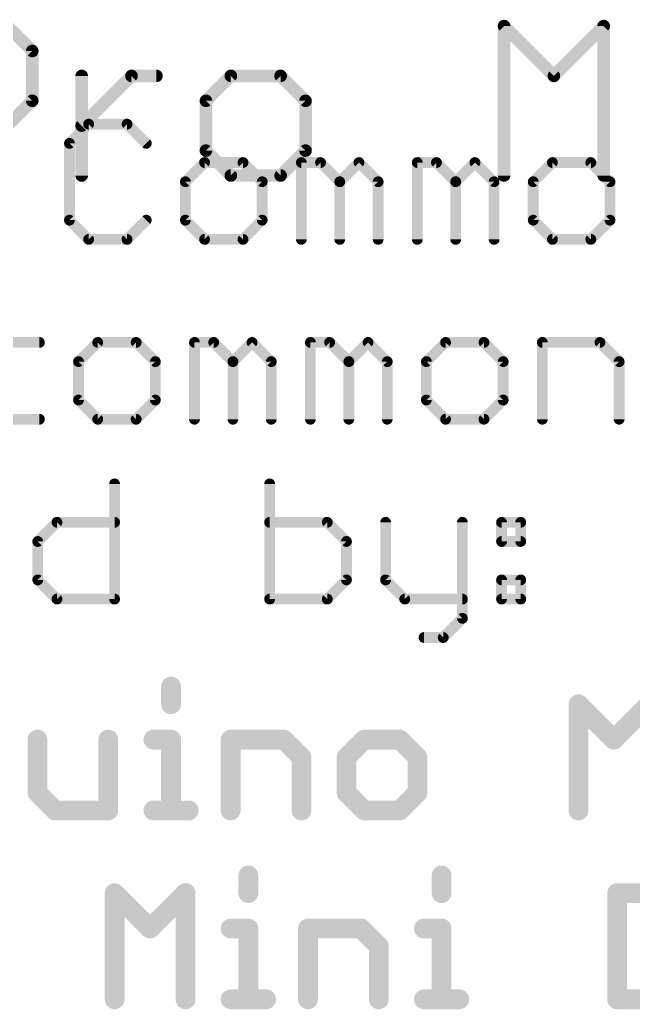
# Model space of a CAD drawing. Extents: x -32 to 75, y -15 to 35.
# Drawn here: x 9.99 to 18.66, y -14.61 to -0.63 of the extents above; entities that cross this region are included whole.
import ezdxf

# ---------------------------------------------------------------- set-up
doc = ezdxf.new("R2010")
doc.units = 0
doc.layers.add('27', color=253, linetype='CONTINUOUS')
doc.layers.add('51', color=53, linetype='CONTINUOUS')

msp = doc.modelspace()

# ---------------------------------------------------------------- linework, layer by layer
at = {"layer": '27', "const_width": 0.1778}
for points in [[(9.8188, -0.7221), (10.1705, -1.0738)], [(16.8326, -2.8321), (16.8326, -0.7221)], [(16.8326, -0.7221), (17.536, -1.4254)], [(17.536, -1.4254), (18.2393, -0.7221)], [(18.2393, -0.7221), (18.2393, -2.8321)], [(10.1705, -1.0738), (10.1705, -1.7771)], [(10.8687, -2.8321), (10.8687, -1.4254)], [(10.8687, -2.1288), (11.572, -1.4254)], [(11.572, -1.4254), (11.9237, -1.4254)], [(12.9745, -1.4254), (12.6228, -1.7771)], [(13.6778, -1.4254), (12.9745, -1.4254)], [(14.0295, -1.7771), (13.6778, -1.4254)], [(10.1705, -1.7771), (9.8188, -2.1288)], [(12.6228, -1.7771), (12.6228, -2.4804)], [(14.0295, -2.4804), (14.0295, -1.7771)], [(12.6228, -2.4804), (12.9745, -2.8321)], [(13.6778, -2.8321), (14.0295, -2.4804)], [(12.9745, -2.8321), (13.6778, -2.8321)]]:
    msp.add_lwpolyline(points, dxfattribs=at)
at = {"layer": '27', "const_width": 0.0889}
for points in [[(16.8771, -0.7221, 1), (16.7882, -0.7221)], [(16.8641, -0.6907, 1), (16.8012, -0.7535)], [(18.2838, -0.7221, 1), (18.1949, -0.7221)], [(18.2707, -0.7535, 1), (18.2079, -0.6907)], [(10.2149, -1.0738, 1), (10.126, -1.0738)], [(10.139, -1.1052, 1), (10.2019, -1.0423)], [(10.9132, -1.4254, 1), (10.8243, -1.4254)], [(11.572, -1.381, 1), (11.572, -1.4699)], [(11.6035, -1.4569, 1), (11.5406, -1.394)], [(11.9237, -1.4699, 1), (11.9237, -1.381)], [(12.9745, -1.381, 1), (12.9745, -1.4699)], [(13.0059, -1.4569, 1), (12.943, -1.394)], [(13.7092, -1.394, 1), (13.6464, -1.4569)], [(13.6778, -1.4699, 1), (13.6778, -1.381)], [(17.5045, -1.394, 1), (17.5674, -1.4569)], [(17.5045, -1.4569, 1), (17.5674, -1.394)], [(10.126, -1.7771, 1), (10.2149, -1.7771)], [(10.2019, -1.8085, 1), (10.139, -1.7457)], [(12.5914, -1.7457, 1), (12.6542, -1.8085)], [(12.6673, -1.7771, 1), (12.5784, -1.7771)], [(14.0739, -1.7771, 1), (13.985, -1.7771)], [(13.998, -1.8085, 1), (14.0609, -1.7457)], [(10.8373, -2.0973, 1), (10.9001, -2.1602)], [(12.6542, -2.449, 1), (12.5914, -2.5119)], [(12.5784, -2.4804, 1), (12.6673, -2.4804)], [(13.985, -2.4804, 1), (14.0739, -2.4804)], [(14.0609, -2.5119, 1), (13.998, -2.449)], [(10.8243, -2.8321, 1), (10.9132, -2.8321)], [(12.9745, -2.7877, 1), (12.9745, -2.8765)], [(12.943, -2.8635, 1), (13.0059, -2.8007)], [(13.6464, -2.8007, 1), (13.7092, -2.8635)], [(13.6778, -2.8765, 1), (13.6778, -2.7877)], [(16.7882, -2.8321, 1), (16.8771, -2.8321)], [(18.1949, -2.8321, 1), (18.2838, -2.8321)]]:
    msp.add_lwpolyline(points, format="xyb", dxfattribs=at)
at = {"layer": '51'}
for points, const_width in [([(10.967, -2.1068), (10.6959, -2.378)], 0.1524), ([(11.5094, -2.1068), (10.967, -2.1068)], 0.1524), ([(11.7805, -2.378), (11.5094, -2.1068)], 0.1524), ([(10.6959, -2.378), (10.6959, -3.4626)], 0.1524), ([(12.6042, -2.6491), (12.333, -2.9203)], 0.1524), ([(13.1465, -2.6491), (12.6042, -2.6491)], 0.1524), ([(13.4177, -2.9203), (13.1465, -2.6491)], 0.1524), ([(13.9702, -3.7338), (13.9702, -2.6491)], 0.1524), ([(13.9702, -2.6491), (14.2413, -2.6491)], 0.1524), ([(14.2413, -2.6491), (14.5125, -2.9203)], 0.1524), ([(14.5125, -2.9203), (14.7837, -2.6491)], 0.1524), ([(14.7837, -2.6491), (15.0548, -2.9203)], 0.1524), ([(15.6073, -3.7338), (15.6073, -2.6491)], 0.1524), ([(15.6073, -2.6491), (15.8785, -2.6491)], 0.1524), ([(15.8785, -2.6491), (16.1497, -2.9203)], 0.1524), ([(16.1497, -2.9203), (16.4208, -2.6491)], 0.1524), ([(16.4208, -2.6491), (16.692, -2.9203)], 0.1524), ([(17.5156, -2.6491), (17.2445, -2.9203)], 0.1524), ([(18.058, -2.6491), (17.5156, -2.6491)], 0.1524), ([(18.3291, -2.9203), (18.058, -2.6491)], 0.1524), ([(12.333, -2.9203), (12.333, -3.4626)], 0.1524), ([(13.4177, -3.4626), (13.4177, -2.9203)], 0.1524), ([(14.5125, -2.9203), (14.5125, -3.7338)], 0.1524), ([(15.0548, -2.9203), (15.0548, -3.7338)], 0.1524), ([(16.1497, -2.9203), (16.1497, -3.7338)], 0.1524), ([(16.692, -2.9203), (16.692, -3.7338)], 0.1524), ([(17.2445, -2.9203), (17.2445, -3.4626)], 0.1524), ([(18.3291, -3.4626), (18.3291, -2.9203)], 0.1524), ([(10.6959, -3.4626), (10.967, -3.7338)], 0.1524), ([(11.5094, -3.7338), (11.7805, -3.4626)], 0.1524), ([(12.333, -3.4626), (12.6042, -3.7338)], 0.1524), ([(13.1465, -3.7338), (13.4177, -3.4626)], 0.1524), ([(17.2445, -3.4626), (17.5156, -3.7338)], 0.1524), ([(18.058, -3.7338), (18.3291, -3.4626)], 0.1524), ([(10.967, -3.7338), (11.5094, -3.7338)], 0.1524), ([(12.6042, -3.7338), (13.1465, -3.7338)], 0.1524), ([(17.5156, -3.7338), (18.058, -3.7338)], 0.1524), ([(10.2718, -5.1891), (9.4583, -5.1891)], 0.1524), ([(11.0954, -5.1891), (10.8243, -5.4603)], 0.1524), ([(11.6378, -5.1891), (11.0954, -5.1891)], 0.1524), ([(11.9089, -5.4603), (11.6378, -5.1891)], 0.1524), ([(12.4614, -6.2738), (12.4614, -5.1891)], 0.1524), ([(12.4614, -5.1891), (12.7326, -5.1891)], 0.1524), ([(12.7326, -5.1891), (13.0038, -5.4603)], 0.1524), ([(13.0038, -5.4603), (13.2749, -5.1891)], 0.1524), ([(13.2749, -5.1891), (13.5461, -5.4603)], 0.1524), ([(14.0986, -6.2738), (14.0986, -5.1891)], 0.1524), ([(14.0986, -5.1891), (14.3697, -5.1891)], 0.1524), ([(14.3697, -5.1891), (14.6409, -5.4603)], 0.1524), ([(14.6409, -5.4603), (14.9121, -5.1891)], 0.1524), ([(14.9121, -5.1891), (15.1832, -5.4603)], 0.1524), ([(16.0069, -5.1891), (15.7357, -5.4603)], 0.1524), ([(16.5492, -5.1891), (16.0069, -5.1891)], 0.1524), ([(16.8204, -5.4603), (16.5492, -5.1891)], 0.1524), ([(17.3729, -6.2738), (17.3729, -5.1891)], 0.1524), ([(17.3729, -5.1891), (18.1864, -5.1891)], 0.1524), ([(18.1864, -5.1891), (18.4576, -5.4603)], 0.1524), ([(10.8243, -5.4603), (10.8243, -6.0026)], 0.1524), ([(11.9089, -6.0026), (11.9089, -5.4603)], 0.1524), ([(13.0038, -5.4603), (13.0038, -6.2738)], 0.1524), ([(13.5461, -5.4603), (13.5461, -6.2738)], 0.1524), ([(14.6409, -5.4603), (14.6409, -6.2738)], 0.1524), ([(15.1832, -5.4603), (15.1832, -6.2738)], 0.1524), ([(15.7357, -5.4603), (15.7357, -6.0026)], 0.1524), ([(16.8204, -6.0026), (16.8204, -5.4603)], 0.1524), ([(18.4576, -5.4603), (18.4576, -6.2738)], 0.1524), ([(10.8243, -6.0026), (11.0954, -6.2738)], 0.1524), ([(11.6378, -6.2738), (11.9089, -6.0026)], 0.1524), ([(15.7357, -6.0026), (16.0069, -6.2738)], 0.1524), ([(16.5492, -6.2738), (16.8204, -6.0026)], 0.1524), ([(9.4583, -6.2738), (10.2718, -6.2738)], 0.1524), ([(11.0954, -6.2738), (11.6378, -6.2738)], 0.1524), ([(16.0069, -6.2738), (16.5492, -6.2738)], 0.1524), ([(11.3331, -7.1868), (11.3331, -8.8138)], 0.1524), ([(13.5228, -7.1868), (13.5228, -8.8138)], 0.1524), ([(10.2485, -8.0003), (10.5196, -7.7291)], 0.1524), ([(10.5196, -7.7291), (11.3331, -7.7291)], 0.1524), ([(14.3363, -7.7291), (13.5228, -7.7291)], 0.1524), ([(14.6074, -8.0003), (14.3363, -7.7291)], 0.1524), ([(15.1599, -7.7291), (15.1599, -8.5426)], 0.1524), ([(16.2446, -7.7291), (16.2446, -9.085)], 0.1524), ([(16.7971, -7.7291), (17.0682, -7.7291)], 0.1524), ([(16.7971, -8.0003), (16.7971, -7.7291)], 0.1524), ([(17.0682, -7.7291), (17.0682, -8.0003)], 0.1524), ([(10.2485, -8.5426), (10.2485, -8.0003)], 0.1524), ([(14.6074, -8.5426), (14.6074, -8.0003)], 0.1524), ([(17.0682, -8.0003), (16.7971, -8.0003)], 0.1524), ([(10.5196, -8.8138), (10.2485, -8.5426)], 0.1524), ([(14.3363, -8.8138), (14.6074, -8.5426)], 0.1524), ([(15.1599, -8.5426), (15.4311, -8.8138)], 0.1524), ([(16.7971, -8.5426), (17.0682, -8.5426)], 0.1524), ([(16.7971, -8.8138), (16.7971, -8.5426)], 0.1524), ([(17.0682, -8.5426), (17.0682, -8.8138)], 0.1524), ([(11.3331, -8.8138), (10.5196, -8.8138)], 0.1524), ([(13.5228, -8.8138), (14.3363, -8.8138)], 0.1524), ([(15.4311, -8.8138), (16.2446, -8.8138)], 0.1524), ([(17.0682, -8.8138), (16.7971, -8.8138)], 0.1524), ([(16.2446, -9.085), (15.9734, -9.3561)], 0.1524), ([(15.9734, -9.3561), (15.7023, -9.3561)], 0.1524), ([(12.1305, -10.0484), (12.1305, -10.2984)], 0.2794), ([(17.8835, -11.7983), (17.8835, -10.2984)], 0.2794), ([(17.8835, -10.2984), (18.3834, -10.7984)], 0.2794), ([(18.3834, -10.7984), (18.8834, -10.2984)], 0.2794), ([(10.2434, -10.7984), (10.2434, -11.5483)], 0.2794), ([(11.2433, -11.7983), (11.2433, -10.7984)], 0.2794), ([(11.8806, -10.7984), (12.1305, -10.7984)], 0.2794), ([(12.1305, -10.7984), (12.1305, -11.7983)], 0.2794), ([(12.972, -11.7983), (12.972, -10.7984)], 0.2794), ([(12.972, -10.7984), (13.7219, -10.7984)], 0.2794), ([(13.7219, -10.7984), (13.9719, -11.0484)], 0.2794), ([(14.8591, -10.7984), (14.6091, -11.0484)], 0.2794), ([(15.3591, -10.7984), (14.8591, -10.7984)], 0.2794), ([(15.6091, -11.0484), (15.3591, -10.7984)], 0.2794), ([(13.9719, -11.0484), (13.9719, -11.7983)], 0.2794), ([(14.6091, -11.0484), (14.6091, -11.5483)], 0.2794), ([(15.6091, -11.5483), (15.6091, -11.0484)], 0.2794), ([(10.2434, -11.5483), (10.4934, -11.7983)], 0.2794), ([(14.6091, -11.5483), (14.8591, -11.7983)], 0.2794), ([(15.3591, -11.7983), (15.6091, -11.5483)], 0.2794), ([(10.4934, -11.7983), (11.2433, -11.7983)], 0.2794), ([(11.8806, -11.7983), (12.3805, -11.7983)], 0.2794), ([(14.8591, -11.7983), (15.3591, -11.7983)], 0.2794), ([(13.222, -12.7154), (13.222, -12.9654)], 0.2794), ([(15.9506, -12.7154), (15.9506, -12.9654)], 0.2794), ([(11.3348, -14.4653), (11.3348, -12.9654)], 0.2794), ([(11.3348, -12.9654), (11.8348, -13.4654)], 0.2794), ([(11.8348, -13.4654), (12.3348, -12.9654)], 0.2794), ([(12.3348, -12.9654), (12.3348, -14.4653)], 0.2794), ([(18.4292, -12.9654), (18.4292, -14.4653)], 0.2794), ([(19.1791, -12.9654), (18.4292, -12.9654)], 0.2794), ([(12.972, -13.4654), (13.222, -13.4654)], 0.2794), ([(13.222, -13.4654), (13.222, -14.4653)], 0.2794), ([(14.0634, -14.4653), (14.0634, -13.4654)], 0.2794), ([(14.0634, -13.4654), (14.8134, -13.4654)], 0.2794), ([(14.8134, -13.4654), (15.0633, -13.7154)], 0.2794), ([(15.7006, -13.4654), (15.9506, -13.4654)], 0.2794), ([(15.9506, -13.4654), (15.9506, -14.4653)], 0.2794), ([(15.0633, -13.7154), (15.0633, -14.4653)], 0.2794), ([(12.972, -14.4653), (13.4719, -14.4653)], 0.2794), ([(15.7006, -14.4653), (16.2005, -14.4653)], 0.2794), ([(18.4292, -14.4653), (19.1791, -14.4653)], 0.2794)]:
    msp.add_lwpolyline(points, dxfattribs=dict(at, const_width=const_width))
for points, const_width in [([(10.967, -2.0687, 1), (10.967, -2.1449)], 0.0762), ([(10.994, -2.1338, 1), (10.9401, -2.0799)], 0.0762), ([(11.5363, -2.0799, 1), (11.4824, -2.1338)], 0.0762), ([(11.5094, -2.1449, 1), (11.5094, -2.0687)], 0.0762), ([(10.6689, -2.351, 1), (10.7228, -2.4049)], 0.0762), ([(10.734, -2.378, 1), (10.6578, -2.378)], 0.0762), ([(11.7536, -2.4049, 1), (11.8075, -2.351)], 0.0762), ([(12.6042, -2.611, 1), (12.6042, -2.6872)], 0.0762), ([(12.6311, -2.6761, 1), (12.5772, -2.6222)], 0.0762), ([(13.1735, -2.6222, 1), (13.1196, -2.6761)], 0.0762), ([(13.1465, -2.6872, 1), (13.1465, -2.611)], 0.0762), ([(14.0083, -2.6491, 1), (13.9321, -2.6491)], 0.0762), ([(13.9702, -2.611, 1), (13.9702, -2.6872)], 0.0762), ([(14.2683, -2.6222, 1), (14.2144, -2.6761)], 0.0762), ([(14.2413, -2.6872, 1), (14.2413, -2.611)], 0.0762), ([(14.8106, -2.6222, 1), (14.7567, -2.6761)], 0.0762), ([(14.8106, -2.6761, 1), (14.7567, -2.6222)], 0.0762), ([(15.6454, -2.6491, 1), (15.5692, -2.6491)], 0.0762), ([(15.6073, -2.611, 1), (15.6073, -2.6872)], 0.0762), ([(15.9054, -2.6222, 1), (15.8515, -2.6761)], 0.0762), ([(15.8785, -2.6872, 1), (15.8785, -2.611)], 0.0762), ([(16.4478, -2.6222, 1), (16.3939, -2.6761)], 0.0762), ([(16.4478, -2.6761, 1), (16.3939, -2.6222)], 0.0762), ([(17.5156, -2.611, 1), (17.5156, -2.6872)], 0.0762), ([(17.5426, -2.6761, 1), (17.4887, -2.6222)], 0.0762), ([(18.0849, -2.6222, 1), (18.031, -2.6761)], 0.0762), ([(18.058, -2.6872, 1), (18.058, -2.611)], 0.0762), ([(12.3711, -2.9203, 1), (12.2949, -2.9203)], 0.0762), ([(12.3061, -2.8934, 1), (12.36, -2.9472)], 0.0762), ([(13.4558, -2.9203, 1), (13.3796, -2.9203)], 0.0762), ([(13.3907, -2.9472, 1), (13.4446, -2.8934)], 0.0762), ([(14.5506, -2.9203, 1), (14.4744, -2.9203)], 0.0762), ([(14.4856, -2.8934, 1), (14.5394, -2.9472)], 0.0762), ([(14.4856, -2.9472, 1), (14.5394, -2.8934)], 0.0762), ([(15.0929, -2.9203, 1), (15.0167, -2.9203)], 0.0762), ([(15.0279, -2.9472, 1), (15.0818, -2.8934)], 0.0762), ([(16.1878, -2.9203, 1), (16.1116, -2.9203)], 0.0762), ([(16.1227, -2.8934, 1), (16.1766, -2.9472)], 0.0762), ([(16.1227, -2.9472, 1), (16.1766, -2.8934)], 0.0762), ([(16.7301, -2.9203, 1), (16.6539, -2.9203)], 0.0762), ([(16.665, -2.9472, 1), (16.7189, -2.8934)], 0.0762), ([(17.2826, -2.9203, 1), (17.2064, -2.9203)], 0.0762), ([(17.2175, -2.8934, 1), (17.2714, -2.9472)], 0.0762), ([(18.3672, -2.9203, 1), (18.291, -2.9203)], 0.0762), ([(18.3022, -2.9472, 1), (18.3561, -2.8934)], 0.0762), ([(10.7228, -3.4357, 1), (10.6689, -3.4896)], 0.0762), ([(10.6578, -3.4626, 1), (10.734, -3.4626)], 0.0762), ([(11.8075, -3.4896, 1), (11.7536, -3.4357)], 0.0762), ([(12.36, -3.4357, 1), (12.3061, -3.4896)], 0.0762), ([(12.2949, -3.4626, 1), (12.3711, -3.4626)], 0.0762), ([(13.3796, -3.4626, 1), (13.4558, -3.4626)], 0.0762), ([(13.4446, -3.4896, 1), (13.3907, -3.4357)], 0.0762), ([(17.2714, -3.4357, 1), (17.2175, -3.4896)], 0.0762), ([(17.2064, -3.4626, 1), (17.2826, -3.4626)], 0.0762), ([(18.291, -3.4626, 1), (18.3672, -3.4626)], 0.0762), ([(18.3561, -3.4896, 1), (18.3022, -3.4357)], 0.0762), ([(10.967, -3.6957, 1), (10.967, -3.7719)], 0.0762), ([(10.9401, -3.7607, 1), (10.994, -3.7069)], 0.0762), ([(11.4824, -3.7069, 1), (11.5363, -3.7607)], 0.0762), ([(11.5094, -3.7719, 1), (11.5094, -3.6957)], 0.0762), ([(12.6042, -3.6957, 1), (12.6042, -3.7719)], 0.0762), ([(12.5772, -3.7607, 1), (12.6311, -3.7069)], 0.0762), ([(13.1196, -3.7069, 1), (13.1734, -3.7607)], 0.0762), ([(13.1465, -3.7719, 1), (13.1465, -3.6957)], 0.0762), ([(13.9321, -3.7338, 1), (14.0083, -3.7338)], 0.0762), ([(14.4744, -3.7338, 1), (14.5506, -3.7338)], 0.0762), ([(15.0167, -3.7338, 1), (15.0929, -3.7338)], 0.0762), ([(15.5692, -3.7338, 1), (15.6454, -3.7338)], 0.0762), ([(16.1116, -3.7338, 1), (16.1878, -3.7338)], 0.0762), ([(16.6539, -3.7338, 1), (16.7301, -3.7338)], 0.0762), ([(17.5156, -3.6957, 1), (17.5156, -3.7719)], 0.0762), ([(17.4887, -3.7607, 1), (17.5426, -3.7069)], 0.0762), ([(18.031, -3.7069, 1), (18.0849, -3.7607)], 0.0762), ([(18.058, -3.7719, 1), (18.058, -3.6957)], 0.0762), ([(10.2718, -5.2272, 1), (10.2718, -5.151)], 0.0762), ([(11.0954, -5.151, 1), (11.0954, -5.2272)], 0.0762), ([(11.1224, -5.2161, 1), (11.0685, -5.1622)], 0.0762), ([(11.6647, -5.1622, 1), (11.6108, -5.2161)], 0.0762), ([(11.6378, -5.2272, 1), (11.6378, -5.151)], 0.0762), ([(12.4995, -5.1891, 1), (12.4233, -5.1891)], 0.0762), ([(12.4614, -5.151, 1), (12.4614, -5.2272)], 0.0762), ([(12.7595, -5.1622, 1), (12.7056, -5.2161)], 0.0762), ([(12.7326, -5.2272, 1), (12.7326, -5.151)], 0.0762), ([(13.3019, -5.1622, 1), (13.248, -5.2161)], 0.0762), ([(13.3019, -5.2161, 1), (13.248, -5.1622)], 0.0762), ([(14.1367, -5.1891, 1), (14.0605, -5.1891)], 0.0762), ([(14.0986, -5.151, 1), (14.0986, -5.2272)], 0.0762), ([(14.3967, -5.1622, 1), (14.3428, -5.2161)], 0.0762), ([(14.3697, -5.2272, 1), (14.3697, -5.151)], 0.0762), ([(14.939, -5.1622, 1), (14.8851, -5.2161)], 0.0762), ([(14.939, -5.2161, 1), (14.8851, -5.1622)], 0.0762), ([(16.0069, -5.151, 1), (16.0069, -5.2272)], 0.0762), ([(16.0338, -5.2161, 1), (15.98, -5.1622)], 0.0762), ([(16.5762, -5.1622, 1), (16.5223, -5.2161)], 0.0762), ([(16.5492, -5.2272, 1), (16.5492, -5.151)], 0.0762), ([(17.411, -5.1891, 1), (17.3348, -5.1891)], 0.0762), ([(17.3729, -5.151, 1), (17.3729, -5.2272)], 0.0762), ([(18.2133, -5.1622, 1), (18.1594, -5.2161)], 0.0762), ([(18.1864, -5.2272, 1), (18.1864, -5.151)], 0.0762), ([(10.8624, -5.4603, 1), (10.7862, -5.4603)], 0.0762), ([(10.7973, -5.4334, 1), (10.8512, -5.4872)], 0.0762), ([(11.947, -5.4603, 1), (11.8708, -5.4603)], 0.0762), ([(11.882, -5.4872, 1), (11.9359, -5.4334)], 0.0762), ([(13.0419, -5.4603, 1), (12.9657, -5.4603)], 0.0762), ([(12.9768, -5.4334, 1), (13.0307, -5.4872)], 0.0762), ([(12.9768, -5.4872, 1), (13.0307, -5.4334)], 0.0762), ([(13.5842, -5.4603, 1), (13.508, -5.4603)], 0.0762), ([(13.5191, -5.4872, 1), (13.573, -5.4334)], 0.0762), ([(14.679, -5.4603, 1), (14.6028, -5.4603)], 0.0762), ([(14.614, -5.4334, 1), (14.6678, -5.4872)], 0.0762), ([(14.614, -5.4872, 1), (14.6678, -5.4334)], 0.0762), ([(15.2213, -5.4603, 1), (15.1451, -5.4603)], 0.0762), ([(15.1563, -5.4872, 1), (15.2102, -5.4334)], 0.0762), ([(15.7738, -5.4603, 1), (15.6976, -5.4603)], 0.0762), ([(15.7088, -5.4334, 1), (15.7627, -5.4872)], 0.0762), ([(16.8585, -5.4603, 1), (16.7823, -5.4603)], 0.0762), ([(16.7935, -5.4872, 1), (16.8473, -5.4334)], 0.0762), ([(18.4957, -5.4603, 1), (18.4195, -5.4603)], 0.0762), ([(18.4306, -5.4872, 1), (18.4845, -5.4334)], 0.0762), ([(10.8512, -5.9757, 1), (10.7973, -6.0296)], 0.0762), ([(10.7862, -6.0026, 1), (10.8624, -6.0026)], 0.0762), ([(11.8708, -6.0026, 1), (11.947, -6.0026)], 0.0762), ([(11.9359, -6.0296, 1), (11.882, -5.9757)], 0.0762), ([(15.7627, -5.9757, 1), (15.7088, -6.0296)], 0.0762), ([(15.6976, -6.0026, 1), (15.7738, -6.0026)], 0.0762), ([(16.7823, -6.0026, 1), (16.8585, -6.0026)], 0.0762), ([(16.8473, -6.0296, 1), (16.7935, -5.9757)], 0.0762), ([(10.2718, -6.3119, 1), (10.2718, -6.2357)], 0.0762), ([(11.0954, -6.2357, 1), (11.0954, -6.3119)], 0.0762), ([(11.0685, -6.3007, 1), (11.1224, -6.2469)], 0.0762), ([(11.6108, -6.2469, 1), (11.6647, -6.3007)], 0.0762), ([(11.6378, -6.3119, 1), (11.6378, -6.2357)], 0.0762), ([(12.4233, -6.2738, 1), (12.4995, -6.2738)], 0.0762), ([(12.9657, -6.2738, 1), (13.0419, -6.2738)], 0.0762), ([(13.508, -6.2738, 1), (13.5842, -6.2738)], 0.0762), ([(14.0605, -6.2738, 1), (14.1367, -6.2738)], 0.0762), ([(14.6028, -6.2738, 1), (14.679, -6.2738)], 0.0762), ([(15.1451, -6.2738, 1), (15.2213, -6.2738)], 0.0762), ([(16.0069, -6.2357, 1), (16.0069, -6.3119)], 0.0762), ([(15.98, -6.3007, 1), (16.0338, -6.2469)], 0.0762), ([(16.5223, -6.2469, 1), (16.5762, -6.3007)], 0.0762), ([(16.5492, -6.3119, 1), (16.5492, -6.2357)], 0.0762), ([(17.3348, -6.2738, 1), (17.411, -6.2738)], 0.0762), ([(18.4195, -6.2738, 1), (18.4957, -6.2738)], 0.0762), ([(11.3712, -7.1868, 1), (11.295, -7.1868)], 0.0762), ([(13.5609, -7.1868, 1), (13.4847, -7.1868)], 0.0762), ([(10.5196, -7.691, 1), (10.5196, -7.7672)], 0.0762), ([(10.5466, -7.7561, 1), (10.4927, -7.7022)], 0.0762), ([(11.3331, -7.7672, 1), (11.3331, -7.691)], 0.0762), ([(13.5228, -7.691, 1), (13.5228, -7.7672)], 0.0762), ([(14.3632, -7.7022, 1), (14.3093, -7.7561)], 0.0762), ([(14.3363, -7.7672, 1), (14.3363, -7.691)], 0.0762), ([(15.198, -7.7291, 1), (15.1218, -7.7291)], 0.0762), ([(16.2827, -7.7291, 1), (16.2065, -7.7291)], 0.0762), ([(16.7971, -7.691, 1), (16.7971, -7.7672)], 0.0762), ([(16.8352, -7.7291, 1), (16.759, -7.7291)], 0.0762), ([(17.1063, -7.7291, 1), (17.0301, -7.7291)], 0.0762), ([(17.0682, -7.7672, 1), (17.0682, -7.691)], 0.0762), ([(10.2866, -8.0003, 1), (10.2104, -8.0003)], 0.0762), ([(10.2215, -7.9734, 1), (10.2754, -8.0272)], 0.0762), ([(14.6455, -8.0003, 1), (14.5693, -8.0003)], 0.0762), ([(14.5805, -8.0272, 1), (14.6344, -7.9734)], 0.0762), ([(16.7971, -7.9622, 1), (16.7971, -8.0384)], 0.0762), ([(16.759, -8.0003, 1), (16.8352, -8.0003)], 0.0762), ([(17.0301, -8.0003, 1), (17.1063, -8.0003)], 0.0762), ([(17.0682, -8.0384, 1), (17.0682, -7.9622)], 0.0762), ([(10.2754, -8.5157, 1), (10.2215, -8.5696)], 0.0762), ([(10.2104, -8.5426, 1), (10.2866, -8.5426)], 0.0762), ([(14.5693, -8.5426, 1), (14.6455, -8.5426)], 0.0762), ([(14.6344, -8.5696, 1), (14.5805, -8.5157)], 0.0762), ([(15.1869, -8.5157, 1), (15.133, -8.5696)], 0.0762), ([(15.1218, -8.5426, 1), (15.198, -8.5426)], 0.0762), ([(16.7971, -8.5045, 1), (16.7971, -8.5807)], 0.0762), ([(16.8352, -8.5426, 1), (16.759, -8.5426)], 0.0762), ([(17.1063, -8.5426, 1), (17.0301, -8.5426)], 0.0762), ([(17.0682, -8.5807, 1), (17.0682, -8.5045)], 0.0762), ([(10.5196, -8.7757, 1), (10.5196, -8.8519)], 0.0762), ([(10.4927, -8.8407, 1), (10.5466, -8.7869)], 0.0762), ([(11.295, -8.8138, 1), (11.3712, -8.8138)], 0.0762), ([(11.3331, -8.8519, 1), (11.3331, -8.7757)], 0.0762), ([(13.5228, -8.7757, 1), (13.5228, -8.8519)], 0.0762), ([(13.4847, -8.8138, 1), (13.5609, -8.8138)], 0.0762), ([(14.3093, -8.7869, 1), (14.3632, -8.8407)], 0.0762), ([(14.3363, -8.8519, 1), (14.3363, -8.7757)], 0.0762), ([(15.4311, -8.7757, 1), (15.4311, -8.8519)], 0.0762), ([(15.4041, -8.8407, 1), (15.458, -8.7869)], 0.0762), ([(16.2446, -8.8519, 1), (16.2446, -8.7757)], 0.0762), ([(16.7971, -8.7757, 1), (16.7971, -8.8519)], 0.0762), ([(16.759, -8.8138, 1), (16.8352, -8.8138)], 0.0762), ([(17.0301, -8.8138, 1), (17.1063, -8.8138)], 0.0762), ([(17.0682, -8.8519, 1), (17.0682, -8.7757)], 0.0762), ([(16.2065, -9.085, 1), (16.2827, -9.085)], 0.0762), ([(16.2715, -9.1119, 1), (16.2176, -9.058)], 0.0762), ([(15.7023, -9.318, 1), (15.7023, -9.3942)], 0.0762), ([(15.9465, -9.3292, 1), (16.0004, -9.3831)], 0.0762), ([(15.9734, -9.3942, 1), (15.9734, -9.318)], 0.0762), ([(12.2004, -10.0484, 1), (12.0607, -10.0484)], 0.1397), ([(17.9533, -10.2984, 1), (17.8136, -10.2984)], 0.1397), ([(17.9328, -10.249, 1), (17.8341, -10.3478)], 0.1397), ([(12.0607, -10.2984, 1), (12.2004, -10.2984)], 0.1397), ([(10.3132, -10.7984, 1), (10.1735, -10.7984)], 0.1397), ([(11.3132, -10.7984, 1), (11.1735, -10.7984)], 0.1397), ([(11.8806, -10.7285, 1), (11.8806, -10.8682)], 0.1397), ([(12.2004, -10.7984, 1), (12.0607, -10.7984)], 0.1397), ([(12.1305, -10.8682, 1), (12.1305, -10.7285)], 0.1397), ([(12.972, -10.7285, 1), (12.972, -10.8682)], 0.1397), ([(13.0418, -10.7984, 1), (12.9021, -10.7984)], 0.1397), ([(13.7713, -10.749, 1), (13.6725, -10.8478)], 0.1397), ([(13.7219, -10.8682, 1), (13.7219, -10.7285)], 0.1397), ([(14.8591, -10.7285, 1), (14.8591, -10.8682)], 0.1397), ([(14.9085, -10.8478, 1), (14.8097, -10.749)], 0.1397), ([(15.4085, -10.749, 1), (15.3097, -10.8478)], 0.1397), ([(15.3591, -10.8682, 1), (15.3591, -10.7285)], 0.1397), ([(18.334, -10.749, 1), (18.4328, -10.8478)], 0.1397), ([(18.334, -10.8478, 1), (18.4328, -10.749)], 0.1397), ([(14.0418, -11.0484, 1), (13.9021, -11.0484)], 0.1397), ([(13.9225, -11.0978, 1), (14.0213, -10.999)], 0.1397), ([(14.679, -11.0484, 1), (14.5393, -11.0484)], 0.1397), ([(14.5598, -10.999, 1), (14.6585, -11.0978)], 0.1397), ([(15.6789, -11.0484, 1), (15.5392, -11.0484)], 0.1397), ([(15.5597, -11.0978, 1), (15.6585, -10.999)], 0.1397), ([(10.2928, -11.4989, 1), (10.194, -11.5977)], 0.1397), ([(14.6585, -11.4989, 1), (14.5598, -11.5977)], 0.1397), ([(15.6585, -11.5977, 1), (15.5597, -11.4989)], 0.1397), ([(10.1735, -11.5483, 1), (10.3132, -11.5483)], 0.1397), ([(14.5393, -11.5483, 1), (14.679, -11.5483)], 0.1397), ([(15.5392, -11.5483, 1), (15.6789, -11.5483)], 0.1397), ([(10.4934, -11.7285, 1), (10.4934, -11.8682)], 0.1397), ([(10.444, -11.8477, 1), (10.5428, -11.7489)], 0.1397), ([(11.1735, -11.7983, 1), (11.3132, -11.7983)], 0.1397), ([(11.2433, -11.8682, 1), (11.2433, -11.7285)], 0.1397), ([(11.8806, -11.7285, 1), (11.8806, -11.8682)], 0.1397), ([(12.0607, -11.7983, 1), (12.2004, -11.7983)], 0.1397), ([(12.3805, -11.8682, 1), (12.3805, -11.7285)], 0.1397), ([(12.9021, -11.7983, 1), (13.0418, -11.7983)], 0.1397), ([(13.9021, -11.7983, 1), (14.0418, -11.7983)], 0.1397), ([(14.8591, -11.7285, 1), (14.8591, -11.8682)], 0.1397), ([(14.8097, -11.8477, 1), (14.9085, -11.7489)], 0.1397), ([(15.3097, -11.7489, 1), (15.4085, -11.8477)], 0.1397), ([(15.3591, -11.8682, 1), (15.3591, -11.7285)], 0.1397), ([(17.8136, -11.7983, 1), (17.9533, -11.7983)], 0.1397), ([(13.2918, -12.7154, 1), (13.1521, -12.7154)], 0.1397), ([(16.0204, -12.7154, 1), (15.8807, -12.7154)], 0.1397), ([(11.4047, -12.9654, 1), (11.265, -12.9654)], 0.1397), ([(11.3842, -12.916, 1), (11.2854, -13.0148)], 0.1397), ([(12.4046, -12.9654, 1), (12.2649, -12.9654)], 0.1397), ([(12.3841, -13.0148, 1), (12.2854, -12.916)], 0.1397), ([(18.499, -12.9654, 1), (18.3593, -12.9654)], 0.1397), ([(18.4292, -12.8956, 1), (18.4292, -13.0353)], 0.1397), ([(13.1521, -12.9654, 1), (13.2918, -12.9654)], 0.1397), ([(15.8807, -12.9654, 1), (16.0204, -12.9654)], 0.1397), ([(11.7854, -13.416, 1), (11.8842, -13.5148)], 0.1397), ([(11.7854, -13.5148, 1), (11.8842, -13.416)], 0.1397), ([(12.972, -13.3955, 1), (12.972, -13.5352)], 0.1397), ([(13.2918, -13.4654, 1), (13.1521, -13.4654)], 0.1397), ([(13.222, -13.5352, 1), (13.222, -13.3955)], 0.1397), ([(14.0634, -13.3955, 1), (14.0634, -13.5352)], 0.1397), ([(14.1333, -13.4654, 1), (13.9936, -13.4654)], 0.1397), ([(14.8628, -13.416, 1), (14.764, -13.5148)], 0.1397), ([(14.8134, -13.5352, 1), (14.8134, -13.3955)], 0.1397), ([(15.7006, -13.3955, 1), (15.7006, -13.5352)], 0.1397), ([(16.0204, -13.4654, 1), (15.8807, -13.4654)], 0.1397), ([(15.9506, -13.5352, 1), (15.9506, -13.3955)], 0.1397), ([(15.1332, -13.7154, 1), (14.9935, -13.7154)], 0.1397), ([(15.014, -13.7648, 1), (15.1127, -13.666)], 0.1397), ([(12.972, -14.3955, 1), (12.972, -14.5352)], 0.1397), ([(13.4719, -14.5352, 1), (13.4719, -14.3955)], 0.1397), ([(15.7006, -14.3955, 1), (15.7006, -14.5352)], 0.1397), ([(16.2005, -14.5352, 1), (16.2005, -14.3955)], 0.1397), ([(18.4292, -14.3955, 1), (18.4292, -14.5352)], 0.1397), ([(11.265, -14.4653, 1), (11.4047, -14.4653)], 0.1397), ([(12.2649, -14.4653, 1), (12.4046, -14.4653)], 0.1397), ([(13.1521, -14.4653, 1), (13.2918, -14.4653)], 0.1397), ([(13.9936, -14.4653, 1), (14.1333, -14.4653)], 0.1397), ([(14.9935, -14.4653, 1), (15.1332, -14.4653)], 0.1397), ([(15.8807, -14.4653, 1), (16.0204, -14.4653)], 0.1397), ([(18.3593, -14.4653, 1), (18.499, -14.4653)], 0.1397)]:
    msp.add_lwpolyline(points, format="xyb", dxfattribs=dict(at, const_width=const_width))

doc.saveas('drawing.dxf')
